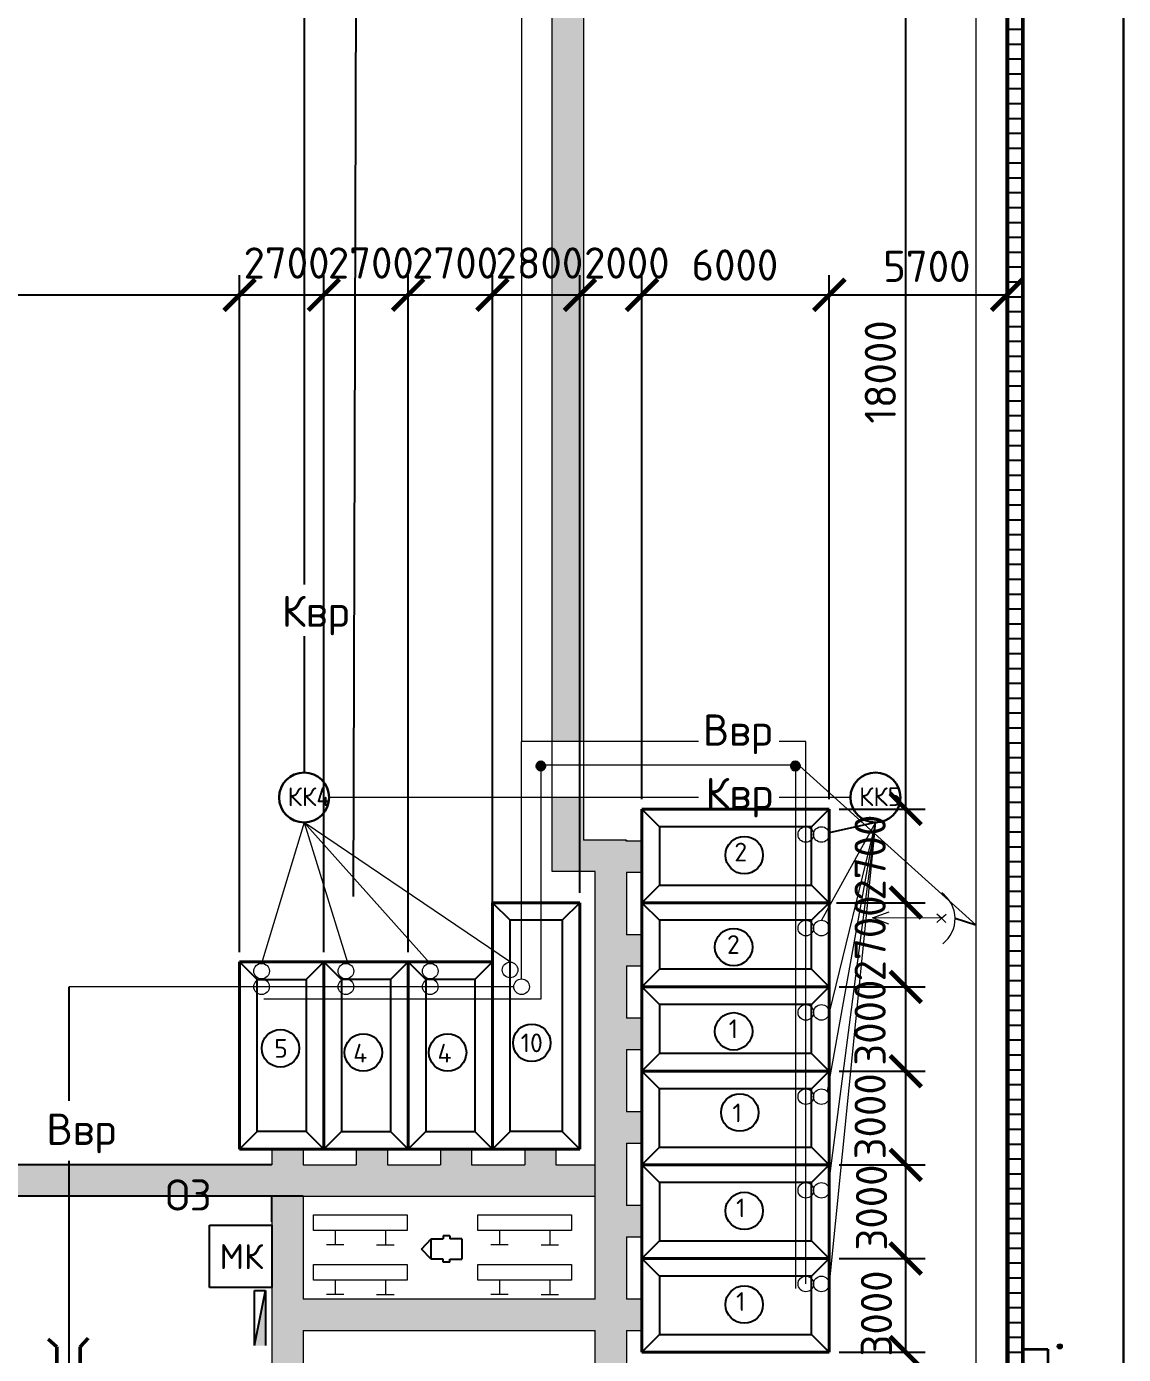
# Model space of a CAD drawing. Header units: millimetres. Extents: x -782 to 10910, y 3841 to 13237.
# Drawn here: x 3197.5 to 3267.8, y 12597.1 to 12682.2 of the extents above; entities that cross this region are included whole.
import ezdxf

# ---------------------------------------------------------------- set-up
doc = ezdxf.new("R2010")
doc.units = ezdxf.units.MM
doc.linetypes.add('JIS_02_0.7', pattern=[1.35, 0.75, -0.6])
for name, color, linetype, lineweight in [('0.2 сетевой', 7, 'Continuous', 20), ('желтый', 2, 'Continuous', 30), ('красный', 1, 'Continuous', 30), ('Оbводка', 1, 'Continuous', 90)]:
    doc.layers.add(name, color=color, linetype=linetype, lineweight=lineweight)
doc.layers.add('1', color=7, linetype='Continuous')
doc.layers.add('Системный слой', color=7, linetype='Continuous')
doc.styles.add('2.5', font='isocpeur.ttf', dxfattribs={"height": 2})
doc.styles.add('Isocpeur', font='isocpeur.ttf')
doc.dimstyles.new('М500 стройгенп', dxfattribs={"dimtxt": 2, "dimasz": 2, "dimexe": 1.25, "dimexo": 0.625, "dimtad": 1, "dimlfac": 500, "dimtxsty": '2.5', "dimblk": 'ARCHTICK', "dimcen": 2.5, "dimadec": 0, "dimazin": 0, "dimtfac": 1, "dimtmove": 0, "dimatfit": 3, "dimfxl": 1, "dimarcsym": 0})
pattern_1 = [(50, (851.835, 4269.577), (4.5546167, -0.3984771), [0.47625, -5.23875]), (355, (851.835, 4269.577), (-0.8810855, 4.7764211), [0.381, -4.1910146]), (100.451445, (852.2144, 4269.5436), (3.6735312, 4.3779438), [0.4047502, -4.452256]), (46.1842, (851.835, 4270.847), (6.776976, -1.0510582), [0.714375, -7.858125]), (96.63556, (852.3996, 4270.759), (5.9351034, 6.185653), [0.6071256, -6.67839]), (351.18415, (851.835, 4270.847), (5.9351034, 6.185653), [0.571499, -6.2864933]), (21, (852.47, 4270.5293), (3.7903598, -2.55663), [0.47625, -5.23875]), (326, (852.47, 4270.5293), (1.5450507, 4.6046992), [0.381, -4.191]), (71.451445, (852.7857, 4270.3163), (5.3354105, 2.0480692), [0.4047502, -4.4522484]), (37.5, (851.8348, 4269.5768), (0.07721508, 2.11387597), [0, -4.1402, 0, -4.2545, 0, -4.206875]), (7.5, (851.8348, 4269.5768), (1.67049156, 2.50451437), [0, -2.4257, 0, -4.04495, 0, -1.603375]), (327.5, (850.4188, 4269.5768), (3.38976488, -0.1432186), [0, -1.5875, 0, -4.953, 0, -6.57225]), (317.5, (849.7838, 4269.5768), (3.7032295, 0.6356623), [0, -2.06375, 0, -3.2893, 0, -4.66725])]
pattern_2 = [(180, (851.8348, 4269.5768), (-6e-17, -0.9525), [])]

# ---------------------------------------------------------------- blocks, each defined once
blk = doc.blocks.new('_ArchTick')
at = {"color": 0, "linetype": 'ByBlock', "const_width": 0.15}
blk.add_lwpolyline([(-0.5, -0.5), (0.5, 0.5)], dxfattribs=at)
blk = doc.blocks.new('*D912')
at = {"color": 0, "lineweight": -2, "transparency": 16777216}
for p, q in [((3249.55, 12603.286), (3255.07, 12603.286)), ((3253.82, 12597.286), (3253.82, 12603.286)), ((3249.55, 12597.286), (3255.07, 12597.286))]:
    blk.add_line(p, q, dxfattribs=at)
at = {"layer": 'Defpoints', "color": 0, "lineweight": -3, "transparency": 16777216}
for p in [(3248.925, 12603.286), (3253.82, 12603.286), (3248.925, 12597.286)]:
    blk.add_point(p, dxfattribs=at)
at = {"color": 0, "lineweight": -2, "transparency": 16777216, "xscale": 2, "yscale": 2, "zscale": 2}
for p, rotation in [((3253.82, 12603.286), 90), ((3253.82, 12597.286), 270)]:
    blk.add_blockref('_ArchTick', p, dxfattribs=dict(at, rotation=rotation))
at = {"color": 0, "lineweight": 20, "transparency": 16777216, "insert": (3251.945, 12599.764), "char_height": 2, "attachment_point": 5, "rotation": 90, "style": '2.5'}
blk.add_mtext('3000', dxfattribs=at)
blk = doc.blocks.new('*D913')
at = {"color": 0, "lineweight": -2, "transparency": 16777216}
for p, q in [((3249.55, 12609.286), (3255.07, 12609.286)), ((3253.82, 12603.286), (3253.82, 12609.286)), ((3254.445, 12603.286), (3255.07, 12603.286))]:
    blk.add_line(p, q, dxfattribs=at)
at = {"layer": 'Defpoints', "color": 0, "lineweight": -3, "transparency": 16777216}
for p in [(3248.925, 12609.286), (3253.82, 12609.286), (3253.82, 12603.286)]:
    blk.add_point(p, dxfattribs=at)
at = {"color": 0, "lineweight": -2, "transparency": 16777216, "xscale": 2, "yscale": 2, "zscale": 2}
for p, rotation in [((3253.82, 12609.286), 90), ((3253.82, 12603.286), 270)]:
    blk.add_blockref('_ArchTick', p, dxfattribs=dict(at, rotation=rotation))
at = {"color": 0, "lineweight": 20, "transparency": 16777216, "insert": (3251.632, 12606.552), "char_height": 2, "attachment_point": 5, "rotation": 90, "style": '2.5'}
blk.add_mtext('3000', dxfattribs=at)
blk = doc.blocks.new('*D914')
at = {"color": 0, "lineweight": -2, "transparency": 16777216}
for p, q in [((3249.55, 12615.286), (3255.07, 12615.286)), ((3253.82, 12609.286), (3253.82, 12615.286)), ((3249.55, 12609.286), (3255.07, 12609.286))]:
    blk.add_line(p, q, dxfattribs=at)
at = {"layer": 'Defpoints', "color": 0, "lineweight": -3, "transparency": 16777216}
for p in [(3248.925, 12615.286), (3253.82, 12615.286), (3248.925, 12609.286)]:
    blk.add_point(p, dxfattribs=at)
at = {"color": 0, "lineweight": -2, "transparency": 16777216, "xscale": 2, "yscale": 2, "zscale": 2}
for p, rotation in [((3253.82, 12615.286), 90), ((3253.82, 12609.286), 270)]:
    blk.add_blockref('_ArchTick', p, dxfattribs=dict(at, rotation=rotation))
at = {"color": 0, "lineweight": 20, "transparency": 16777216, "insert": (3251.54, 12612.395), "char_height": 2, "attachment_point": 5, "rotation": 90, "style": '2.5'}
blk.add_mtext('3000', dxfattribs=at)
blk = doc.blocks.new('*D842')
at = {"color": 0, "lineweight": -2, "transparency": 16777216}
for p, q in [((3249.55, 12620.686), (3255.07, 12620.686)), ((3253.82, 12615.286), (3253.82, 12620.686)), ((3249.55, 12615.286), (3255.07, 12615.286))]:
    blk.add_line(p, q, dxfattribs=at)
at = {"layer": 'Defpoints', "color": 0, "lineweight": -3, "transparency": 16777216}
for p in [(3248.925, 12620.686), (3253.82, 12620.686), (3248.925, 12615.286)]:
    blk.add_point(p, dxfattribs=at)
at = {"color": 0, "lineweight": -2, "transparency": 16777216, "xscale": 2, "yscale": 2, "zscale": 2}
for p, rotation in [((3253.82, 12620.686), 90), ((3253.82, 12615.286), 270)]:
    blk.add_blockref('_ArchTick', p, dxfattribs=dict(at, rotation=rotation))
at = {"color": 0, "lineweight": 20, "transparency": 16777216, "insert": (3251.54, 12618.395), "char_height": 2, "attachment_point": 5, "rotation": 90, "style": '2.5'}
blk.add_mtext('3000', dxfattribs=at)
blk = doc.blocks.new('*D843')
at = {"color": 0, "lineweight": -2, "transparency": 16777216}
for p, q in [((3249.389, 12626.086), (3255.07, 12626.086)), ((3253.82, 12620.686), (3253.82, 12626.086)), ((3249.55, 12620.686), (3255.07, 12620.686))]:
    blk.add_line(p, q, dxfattribs=at)
at = {"layer": 'Defpoints', "color": 0, "lineweight": -3, "transparency": 16777216}
for p in [(3248.764, 12626.086), (3253.82, 12626.086), (3248.925, 12620.686)]:
    blk.add_point(p, dxfattribs=at)
at = {"color": 0, "lineweight": -2, "transparency": 16777216, "xscale": 2, "yscale": 2, "zscale": 2}
for p, rotation in [((3253.82, 12626.086), 90), ((3253.82, 12620.686), 270)]:
    blk.add_blockref('_ArchTick', p, dxfattribs=dict(at, rotation=rotation))
at = {"color": 0, "lineweight": 20, "transparency": 16777216, "insert": (3251.54, 12623.795), "char_height": 2, "attachment_point": 5, "rotation": 90, "style": '2.5'}
blk.add_mtext('2700', dxfattribs=at)
blk = doc.blocks.new('*D844')
at = {"color": 0, "lineweight": -2, "transparency": 16777216}
for p, q in [((3230.804, 12692.368), (3255.07, 12692.368)), ((3253.82, 12632.086), (3253.82, 12692.368)), ((3249.55, 12632.086), (3255.07, 12632.086))]:
    blk.add_line(p, q, dxfattribs=at)
at = {"layer": 'Defpoints', "color": 0, "lineweight": -3, "transparency": 16777216}
for p in [(3230.179, 12692.368), (3253.82, 12692.368), (3248.925, 12632.086)]:
    blk.add_point(p, dxfattribs=at)
at = {"color": 0, "lineweight": -2, "transparency": 16777216, "xscale": 2, "yscale": 2, "zscale": 2}
for p, rotation in [((3253.82, 12692.368), 90), ((3253.82, 12632.086), 270)]:
    blk.add_blockref('_ArchTick', p, dxfattribs=dict(at, rotation=rotation))
at = {"color": 0, "lineweight": 20, "transparency": 16777216, "insert": (3252.195, 12660.089), "char_height": 2, "attachment_point": 5, "rotation": 90, "style": '2.5'}
blk.add_mtext('18000', dxfattribs=at)
blk = doc.blocks.new('*D871')
at = {"color": 0, "lineweight": -2, "transparency": 16777216}
for p, q in [((3249.55, 12632.086), (3255.07, 12632.086)), ((3253.82, 12626.086), (3253.82, 12632.086)), ((3249.55, 12626.086), (3255.07, 12626.086))]:
    blk.add_line(p, q, dxfattribs=at)
at = {"layer": 'Defpoints', "color": 0, "lineweight": -3, "transparency": 16777216}
for p in [(3248.925, 12632.086), (3253.82, 12632.086), (3248.925, 12626.086)]:
    blk.add_point(p, dxfattribs=at)
at = {"color": 0, "lineweight": -2, "transparency": 16777216, "xscale": 2, "yscale": 2, "zscale": 2}
for p, rotation in [((3253.82, 12632.086), 90), ((3253.82, 12626.086), 270)]:
    blk.add_blockref('_ArchTick', p, dxfattribs=dict(at, rotation=rotation))
at = {"color": 0, "lineweight": 20, "transparency": 16777216, "insert": (3251.54, 12628.977), "char_height": 2, "attachment_point": 5, "rotation": 90, "style": '2.5'}
blk.add_mtext('2700', dxfattribs=at)
blk = doc.blocks.new('*D874')
at = {"color": 0, "lineweight": -2, "transparency": 16777216}
for p, q in [((3175.148, 12652.496), (3175.148, 12666.285)), ((3211.148, 12622.911), (3211.148, 12666.285)), ((3175.148, 12665.035), (3211.148, 12665.035))]:
    blk.add_line(p, q, dxfattribs=at)
at = {"layer": 'Defpoints', "color": 0, "lineweight": -3, "transparency": 16777216}
for p in [(3211.148, 12665.035), (3175.148, 12651.871), (3211.148, 12622.286)]:
    blk.add_point(p, dxfattribs=at)
at = {"color": 0, "lineweight": -2, "transparency": 16777216, "xscale": 2, "yscale": 2, "zscale": 2, "rotation": 180}
blk.add_blockref('_ArchTick', (3175.148, 12665.035), dxfattribs=at)
at = {"color": 0, "lineweight": -2, "transparency": 16777216, "xscale": 2, "yscale": 2, "zscale": 2}
blk.add_blockref('_ArchTick', (3211.148, 12665.035), dxfattribs=at)
at = {"color": 0, "lineweight": 20, "transparency": 16777216, "insert": (3192.654, 12667.794), "char_height": 2, "attachment_point": 5, "style": '2.5'}
blk.add_mtext('18000', dxfattribs=at)
blk = doc.blocks.new('*D875')
at = {"color": 0, "lineweight": -2, "transparency": 16777216}
for p, q in [((3211.148, 12652.496), (3211.148, 12666.285)), ((3216.548, 12622.911), (3216.548, 12666.285)), ((3211.148, 12665.035), (3216.548, 12665.035))]:
    blk.add_line(p, q, dxfattribs=at)
at = {"layer": 'Defpoints', "color": 0, "lineweight": -3, "transparency": 16777216}
for p in [(3216.548, 12665.035), (3211.148, 12651.871), (3216.548, 12622.286)]:
    blk.add_point(p, dxfattribs=at)
at = {"color": 0, "lineweight": -2, "transparency": 16777216, "xscale": 2, "yscale": 2, "zscale": 2, "rotation": 180}
blk.add_blockref('_ArchTick', (3211.148, 12665.035), dxfattribs=at)
at = {"color": 0, "lineweight": -2, "transparency": 16777216, "xscale": 2, "yscale": 2, "zscale": 2}
blk.add_blockref('_ArchTick', (3216.548, 12665.035), dxfattribs=at)
at = {"color": 0, "lineweight": 20, "transparency": 16777216, "insert": (3214.156, 12667.073), "char_height": 2, "attachment_point": 5, "style": '2.5'}
blk.add_mtext('2700', dxfattribs=at)
blk = doc.blocks.new('*D876')
at = {"color": 0, "lineweight": -2, "transparency": 16777216}
for p, q in [((3216.548, 12652.496), (3216.548, 12666.285)), ((3221.948, 12622.911), (3221.948, 12666.285)), ((3216.548, 12665.035), (3221.948, 12665.035))]:
    blk.add_line(p, q, dxfattribs=at)
at = {"layer": 'Defpoints', "color": 0, "lineweight": -3, "transparency": 16777216}
for p in [(3221.948, 12665.035), (3216.548, 12651.871), (3221.948, 12622.286)]:
    blk.add_point(p, dxfattribs=at)
at = {"color": 0, "lineweight": -2, "transparency": 16777216, "xscale": 2, "yscale": 2, "zscale": 2, "rotation": 180}
blk.add_blockref('_ArchTick', (3216.548, 12665.035), dxfattribs=at)
at = {"color": 0, "lineweight": -2, "transparency": 16777216, "xscale": 2, "yscale": 2, "zscale": 2}
blk.add_blockref('_ArchTick', (3221.948, 12665.035), dxfattribs=at)
at = {"color": 0, "lineweight": 20, "transparency": 16777216, "insert": (3219.556, 12667.073), "char_height": 2, "attachment_point": 5, "style": '2.5'}
blk.add_mtext('2700', dxfattribs=at)
blk = doc.blocks.new('*D877')
at = {"color": 0, "lineweight": -2, "transparency": 16777216}
for p, q in [((3221.948, 12652.496), (3221.948, 12666.285)), ((3227.348, 12622.911), (3227.348, 12666.285)), ((3221.948, 12665.035), (3227.348, 12665.035))]:
    blk.add_line(p, q, dxfattribs=at)
at = {"layer": 'Defpoints', "color": 0, "lineweight": -3, "transparency": 16777216}
for p in [(3227.348, 12665.035), (3221.948, 12651.871), (3227.348, 12622.286)]:
    blk.add_point(p, dxfattribs=at)
at = {"color": 0, "lineweight": -2, "transparency": 16777216, "xscale": 2, "yscale": 2, "zscale": 2, "rotation": 180}
blk.add_blockref('_ArchTick', (3221.948, 12665.035), dxfattribs=at)
at = {"color": 0, "lineweight": -2, "transparency": 16777216, "xscale": 2, "yscale": 2, "zscale": 2}
blk.add_blockref('_ArchTick', (3227.348, 12665.035), dxfattribs=at)
at = {"color": 0, "lineweight": 20, "transparency": 16777216, "insert": (3224.956, 12667.073), "char_height": 2, "attachment_point": 5, "style": '2.5'}
blk.add_mtext('2700', dxfattribs=at)
blk = doc.blocks.new('*D878')
at = {"color": 0, "lineweight": -2, "transparency": 16777216}
for p, q in [((3227.348, 12652.496), (3227.348, 12666.285)), ((3232.948, 12626.711), (3232.948, 12666.285)), ((3227.348, 12665.035), (3232.948, 12665.035))]:
    blk.add_line(p, q, dxfattribs=at)
at = {"layer": 'Defpoints', "color": 0, "lineweight": -3, "transparency": 16777216}
for p in [(3232.948, 12665.035), (3227.348, 12651.871), (3232.948, 12626.086)]:
    blk.add_point(p, dxfattribs=at)
at = {"color": 0, "lineweight": -2, "transparency": 16777216, "xscale": 2, "yscale": 2, "zscale": 2, "rotation": 180}
blk.add_blockref('_ArchTick', (3227.348, 12665.035), dxfattribs=at)
at = {"color": 0, "lineweight": -2, "transparency": 16777216, "xscale": 2, "yscale": 2, "zscale": 2}
blk.add_blockref('_ArchTick', (3232.948, 12665.035), dxfattribs=at)
at = {"color": 0, "lineweight": 20, "transparency": 16777216, "insert": (3230.356, 12667.073), "char_height": 2, "attachment_point": 5, "style": '2.5'}
blk.add_mtext('2800', dxfattribs=at)
blk = doc.blocks.new('*D879')
at = {"color": 0, "lineweight": -2, "transparency": 16777216}
for p, q in [((3232.948, 12652.496), (3232.948, 12666.285)), ((3236.925, 12632.711), (3236.925, 12666.285)), ((3232.948, 12665.035), (3236.925, 12665.035))]:
    blk.add_line(p, q, dxfattribs=at)
at = {"layer": 'Defpoints', "color": 0, "lineweight": -3, "transparency": 16777216}
for p in [(3236.925, 12665.035), (3232.948, 12651.871), (3236.925, 12632.086)]:
    blk.add_point(p, dxfattribs=at)
at = {"color": 0, "lineweight": -2, "transparency": 16777216, "xscale": 2, "yscale": 2, "zscale": 2, "rotation": 180}
blk.add_blockref('_ArchTick', (3232.948, 12665.035), dxfattribs=at)
at = {"color": 0, "lineweight": -2, "transparency": 16777216, "xscale": 2, "yscale": 2, "zscale": 2}
blk.add_blockref('_ArchTick', (3236.925, 12665.035), dxfattribs=at)
at = {"color": 0, "lineweight": 20, "transparency": 16777216, "insert": (3235.956, 12667.073), "char_height": 2, "attachment_point": 5, "style": '2.5'}
blk.add_mtext('2000', dxfattribs=at)
blk = doc.blocks.new('*D880')
at = {"color": 0, "lineweight": -2, "transparency": 16777216}
for p, q in [((3236.925, 12652.496), (3236.925, 12666.285)), ((3248.925, 12632.711), (3248.925, 12666.285)), ((3236.925, 12665.035), (3248.925, 12665.035))]:
    blk.add_line(p, q, dxfattribs=at)
at = {"layer": 'Defpoints', "color": 0, "lineweight": -3, "transparency": 16777216}
for p in [(3248.925, 12665.035), (3236.925, 12651.871), (3248.925, 12632.086)]:
    blk.add_point(p, dxfattribs=at)
at = {"color": 0, "lineweight": -2, "transparency": 16777216, "xscale": 2, "yscale": 2, "zscale": 2, "rotation": 180}
blk.add_blockref('_ArchTick', (3236.925, 12665.035), dxfattribs=at)
at = {"color": 0, "lineweight": -2, "transparency": 16777216, "xscale": 2, "yscale": 2, "zscale": 2}
blk.add_blockref('_ArchTick', (3248.925, 12665.035), dxfattribs=at)
at = {"color": 0, "lineweight": 20, "transparency": 16777216, "insert": (3242.878, 12666.945), "char_height": 2, "attachment_point": 5, "style": '2.5'}
blk.add_mtext('6000', dxfattribs=at)
blk = doc.blocks.new('*D881')
at = {"color": 0, "lineweight": -2, "transparency": 16777216}
for p, q in [((3248.925, 12652.496), (3248.925, 12666.285)), ((3260.316, 12665.433), (3260.316, 12666.285)), ((3248.925, 12665.035), (3260.316, 12665.035))]:
    blk.add_line(p, q, dxfattribs=at)
at = {"layer": 'Defpoints', "color": 0, "lineweight": -3, "transparency": 16777216}
for p in [(3260.316, 12665.035), (3260.316, 12664.808), (3248.925, 12651.871)]:
    blk.add_point(p, dxfattribs=at)
at = {"color": 0, "lineweight": -2, "transparency": 16777216, "xscale": 2, "yscale": 2, "zscale": 2, "rotation": 180}
blk.add_blockref('_ArchTick', (3248.925, 12665.035), dxfattribs=at)
at = {"color": 0, "lineweight": -2, "transparency": 16777216, "xscale": 2, "yscale": 2, "zscale": 2}
blk.add_blockref('_ArchTick', (3260.316, 12665.035), dxfattribs=at)
at = {"color": 0, "lineweight": 20, "transparency": 16777216, "insert": (3255.172, 12666.859), "char_height": 2, "attachment_point": 5, "style": '2.5'}
blk.add_mtext('5700', dxfattribs=at)

msp = doc.modelspace()

# ---------------------------------------------------------------- hatches: boundary and pattern name
at = {"lineweight": -3}
h = msp.add_hatch(dxfattribs=at)
h.set_pattern_fill('ANSI31', color=256, scale=0.3, angle=135)
h.set_pattern_definition(pattern_2)
h.paths.add_polyline_path([(2930.728442, 12588.887246), (2929.72368, 12588.887275), (2929.723352, 12587.287358), (2929.72368, 12564.672745), (2930.72368, 12565.672745)])
h.paths.add_polyline_path([(3261.316317, 12588.886857), (3260.316317, 12588.886857), (3260.316317, 12565.672745), (3261.316317, 12564.672745)])
h.paths.add_polyline_path([(3261.316317, 12683.823464), (3260.333133, 12683.823464), (3260.333587, 12681.832695), (3261.316317, 12681.832695)])
h.paths.add_polyline_path([(3261.316317, 12681.832695), (3260.333587, 12681.832695), (3260.353179, 12595.88557), (3261.316317, 12595.885734)])
h.paths.add_polyline_path([(3101.668954, 12752.432917), (3101.668954, 12759.232917), (3096.868954, 12759.232917), (3096.868954, 12752.432917)], flags=9)
h = msp.add_hatch(dxfattribs=at)
h.set_pattern_fill('ANSI31', color=256, scale=0.3, angle=135)
h.set_pattern_definition(pattern_2)
h.paths.add_polyline_path([(3261.316317, 12758.590698), (3260.316317, 12757.590698), (3260.332679, 12685.814233), (3261.316317, 12685.814233)])
h.paths.add_polyline_path([(3261.316317, 12685.814233), (3260.332679, 12685.814233), (3260.333133, 12683.823464), (3261.316317, 12683.823464)])
h.paths.add_polyline_path([(3261.316317, 12683.823464), (3260.333133, 12683.823464), (3260.333587, 12681.832695), (3261.316317, 12681.832695)])
h.paths.add_polyline_path([(2930.72368, 12757.590698), (2929.72368, 12758.590698), (2929.72368, 12714.255967), (2930.72368, 12714.255967)])
h.paths.add_polyline_path([(2930.72368, 12714.255967), (2929.72368, 12714.255967), (2929.72368, 12595.886745), (2930.72368, 12595.886438)])
h = msp.add_hatch(dxfattribs=at)
h.set_pattern_fill('AR-CONC', color=256, scale=0.025)
h.set_pattern_definition(pattern_1)
h.paths.add_polyline_path([(3233.924884, 12609.286037), (3231.414589, 12609.286037), (3231.414589, 12610.285922), (3229.414589, 12610.285979), (3229.414589, 12609.286037), (3226.014598, 12609.286037), (3226.014598, 12610.286037), (3224.014598, 12610.286037), (3224.014598, 12609.286037), (3220.614607, 12609.286037), (3220.614607, 12610.286037), (3218.614607, 12610.286037), (3218.614607, 12609.286037), (3215.214616, 12609.286037), (3215.214616, 12610.286037), (3213.214616, 12610.286037), (3213.214616, 12609.286037), (3200.23103, 12609.286037), (3200.23103, 12607.286037), (3215.214616, 12607.286037), (3233.924884, 12607.286037)])
h.paths.add_polyline_path([(3200.23103, 12609.286037), (3178.147714, 12609.286037), (3178.147714, 12610.286037), (3178.147714, 12641.286037), (3176.147714, 12641.286037), (3175.147714, 12641.286037), (3175.147714, 12639.286037), (3176.147714, 12639.286037), (3176.147714, 12624.286037), (3175.147714, 12624.286037), (3175.147714, 12622.286037), (3176.147714, 12622.286037), (3176.147714, 12609.286037), (3175.147714, 12609.286037), (3175.147714, 12607.286037), (3200.23103, 12607.286037)])
h.paths.add_polyline_path([(3236.924884, 12600.675772), (3235.924884, 12600.675772), (3235.924884, 12604.675762), (3236.924884, 12604.675762), (3236.924884, 12606.675762), (3235.924884, 12606.675762), (3235.924884, 12610.675752), (3236.924884, 12610.675752), (3236.924884, 12612.675752), (3235.924884, 12612.675752), (3235.924884, 12616.675742), (3236.924884, 12616.675742), (3236.924884, 12618.675742), (3235.924884, 12618.675742), (3235.924884, 12622.035731), (3236.924884, 12622.035731), (3236.924884, 12624.035731), (3235.924884, 12624.035731), (3235.924884, 12628.035721), (3236.924884, 12628.035721), (3236.924884, 12630.035721), (3235.924884, 12630.035721), (3235.924884, 12630.085852), (3233.178823, 12630.085852), (3233.178823, 12632.823149), (3231.178823, 12632.823149), (3231.178823, 12628.085852), (3233.924884, 12628.085852), (3233.924884, 12600.675772), (3215.214616, 12600.675772), (3215.214616, 12607.286037), (3213.214616, 12607.286037), (3213.214616, 12605.42578), (3213.2192, 12605.42578), (3213.2192, 12601.425787), (3213.214608, 12595.877563), (3215.214616, 12595.877903), (3215.214616, 12598.675772), (3233.924884, 12598.675772), (3233.924884, 12595.881081), (3235.924884, 12595.881421), (3235.924884, 12598.675772), (3236.924884, 12598.675772)])
h.paths.add_polyline_path([(3233.178823, 12683.823464), (3231.178823, 12683.823464), (3231.178823, 12678.970461), (3231.178823, 12636.413916), (3233.178823, 12636.413916)])
h.paths.add_polyline_path([(3233.178823, 12706.987952), (3231.178823, 12706.987952), (3230.178823, 12706.987952), (3230.178823, 12704.987952), (3231.178823, 12704.987952), (3231.178823, 12701.213649), (3231.178823, 12685.814233), (3233.178823, 12685.814233)])
h.paths.add_polyline_path([(3231.178823, 12695.458344), (3230.178823, 12695.458344), (3230.178823, 12694.130061), (3230.178823, 12693.458344), (3231.178823, 12693.458344)])
h.paths.add_polyline_path([(3231.178823, 12701.213649), (3230.178823, 12701.213649), (3230.178823, 12699.730052), (3230.178823, 12699.213649), (3231.178823, 12699.213649)])
h.paths.add_polyline_path([(3205.694093, 12605.055208), (3209.794093, 12605.055208), (3209.794093, 12609.855208), (3205.694093, 12609.855208)], flags=9)
at = {"lineweight": 25}
h = msp.add_hatch(color=1, dxfattribs=at)
h.paths.add_polyline_path([(3230.443378, 12635.121949, 0.414213562), (3230.164348, 12634.842919, 0.414213562), (3230.443378, 12634.563888)])
h.paths.add_polyline_path([(3230.443378, 12635.121949), (3230.443378, 12634.563888, 0.414213562), (3230.722408, 12634.842919, 0.414213562)])
h = msp.add_hatch(color=1, dxfattribs=at)
h.paths.add_polyline_path([(3246.751695, 12635.121949, 0.414213562), (3246.472664, 12634.842919, 0.414213562), (3246.751695, 12634.563888)])
h.paths.add_polyline_path([(3246.751695, 12635.121949), (3246.751695, 12634.563888, 0.414213562), (3247.030725, 12634.842919, 0.414213562)])
at = {"lineweight": -3}
h = msp.add_hatch(dxfattribs=at)
h.set_pattern_fill('AR-CONC', color=256, scale=0.025)
h.set_pattern_definition(pattern_1)
h.paths.add_polyline_path([(3123.385317, 12595.862304), (3094.665049, 12595.857425, -0.094295819), (3085.850021, 12597.531679, -0.03943194), (3077.686337, 12596.886857), (3039.721327, 12596.886857), (3043.438297, 12588.886857), (3113.74185, 12588.886857, 0.042583579)])
h.paths.add_polyline_path([(3077.686343, 12602.886857), (3042.33991, 12602.886857, -0.052790728), (3038.409922, 12599.709382), (3039.721327, 12596.886857), (3077.686337, 12596.886857, 0.03943194), (3085.850021, 12597.531679, -0.102776137)])
h.paths.add_polyline_path([(3134.214578, 12592.278034), (3118.862072, 12592.278034, -0.021944123), (3113.74185, 12588.886857), (3130.601372, 12588.886857, 0.015489136)])
h.paths.add_polyline_path([(3137.591709, 12595.864717), (3123.385317, 12595.862304, -0.020620188), (3118.862072, 12592.278034), (3134.214578, 12592.278034, 0.015398615)])
h.paths.add_polyline_path([(3199.441437, 12595.875223), (3137.591709, 12595.864717, -0.03089512), (3130.601372, 12588.886857), (3199.441437, 12588.886857)])
h.paths.add_polyline_path([(3200.23103, 12595.875357), (3199.441437, 12595.875223), (3199.441437, 12588.886857), (3200.23103, 12588.886857)])
h.paths.add_polyline_path([(3200.941437, 12595.875478), (3200.23103, 12595.875357), (3200.23103, 12588.886857), (3200.941437, 12588.886857)])
h.paths.add_polyline_path([(3258.316317, 12595.885224), (3200.941437, 12595.875478), (3200.941437, 12588.886857), (3258.316317, 12588.886857)])
h.paths.add_polyline_path([(3039.721327, 12596.886857), (3038.409922, 12599.709382, -0.144603201), (3025.369347, 12595.857419), (3008.312155, 12595.862649), (3007.358504, 12588.886857), (3043.438297, 12588.886857)])
msp.add_hatch(color=7).paths.add_polyline_path([(3212.804592, 12601.235063), (3212.098921, 12597.706708), (3212.804592, 12597.706708)])
at = {"lineweight": 20}
msp.add_hatch(color=7, dxfattribs=at).paths.add_polyline_path([(3263.706124, 12597.813329, 1), (3263.676176, 12597.494734, 1)])

# ---------------------------------------------------------------- linework, layer by layer
at = {"lineweight": 50}
msp.add_line((3261.316317, 12758.590698), (3261.316317, 12595.886857), dxfattribs=at)
at = {"color": 240, "lineweight": 20, "true_color": 0xed1f24}
for p, q in [((3258.316317, 12755.590652), (3258.316317, 12567.672742)), ((3230.443378, 12634.842919), (3230.443378, 12619.911824)), ((3246.472664, 12634.904851), (3230.722408, 12634.904851)), ((3246.751695, 12634.842919), (3246.751695, 12601.372129)), ((3247.030725, 12634.834129), (3258.316317, 12624.65636)), ((3230.443378, 12619.911824), (3212.702832, 12619.911824))]:
    msp.add_line(p, q, dxfattribs=at)
at = {"color": 3, "lineweight": 25}
for p, q in [((3215.277466, 12704.789866), (3215.277466, 12646.476731)), ((3215.277466, 12682.223467), (3215.277466, 12659.422202)), ((3215.277466, 12643.160391), (3215.277466, 12634.423146))]:
    msp.add_line(p, q, dxfattribs=at)
at = {"color": 5, "lineweight": 20}
for p, q in [((3229.212807, 12704.262673), (3229.212807, 12636.413916)), ((3240.553007, 12636.413916), (3229.212807, 12636.413916)), ((3229.212807, 12621.198243), (3229.212807, 12636.413916)), ((3247.420719, 12636.413916), (3245.710559, 12636.413916)), ((3247.420719, 12601.654496), (3247.420719, 12636.413916)), ((3228.712807, 12620.698243), (3200.23103, 12620.698404))]:
    msp.add_line(p, q, dxfattribs=at)
at = {"lineweight": 20}
for p, q in [((3231.178823, 12678.970461), (3231.178823, 12701.661487)), ((3233.178823, 12685.755457), (3233.178823, 12630.085852)), ((3231.178823, 12628.085852), (3231.178823, 12678.970461)), ((3235.924884, 12630.085852), (3233.178823, 12630.085852)), ((3236.924884, 12630.035721), (3235.924884, 12630.035721)), ((3233.924884, 12628.085852), (3231.178823, 12628.085852)), ((3233.924884, 12600.675772), (3233.924884, 12628.085852)), ((3235.924884, 12628.035721), (3235.924884, 12624.035731)), ((3235.924884, 12628.035721), (3236.924884, 12628.035721)), ((3235.924884, 12624.075733), (3235.924884, 12624.035731)), ((3236.924884, 12624.035731), (3235.924884, 12624.035731)), ((3235.924884, 12622.035731), (3235.924884, 12618.675742)), ((3235.924884, 12622.035731), (3236.924884, 12622.035731)), ((3236.924884, 12618.675742), (3235.924884, 12618.675742)), ((3235.924884, 12616.675742), (3236.924884, 12616.675742)), ((3235.924884, 12616.675742), (3235.924884, 12612.675752)), ((3236.924884, 12612.675752), (3235.924884, 12612.675752)), ((3235.924884, 12610.675752), (3236.924884, 12610.675752)), ((3235.924884, 12610.675752), (3235.924884, 12606.675762)), ((3213.214616, 12610.286037), (3213.214616, 12609.286037)), ((3213.214616, 12610.286037), (3215.214616, 12610.286037)), ((3215.214616, 12610.286037), (3215.214616, 12609.286037)), ((3218.614607, 12610.286037), (3218.614607, 12609.286037)), ((3220.614607, 12610.286037), (3220.614607, 12609.286037)), ((3224.014598, 12610.286037), (3224.014598, 12609.286037)), ((3226.014598, 12610.286037), (3226.014598, 12609.286037)), ((3229.414589, 12610.285884), (3229.414589, 12609.285884)), ((3231.414589, 12610.285884), (3231.414589, 12609.285884)), ((3215.214616, 12609.286037), (3218.614607, 12609.286037)), ((3220.614607, 12609.286037), (3224.014598, 12609.286037)), ((3226.014598, 12609.286037), (3229.414589, 12609.286037)), ((3231.414589, 12609.286037), (3233.924884, 12609.286037)), ((3213.214616, 12607.286037), (3213.214616, 12595.886857)), ((3215.214616, 12607.286037), (3233.924884, 12607.286037)), ((3215.214616, 12607.286037), (3215.214616, 12600.675772)), ((3236.924884, 12606.675762), (3235.924884, 12606.675762)), ((3235.924884, 12604.675762), (3236.924884, 12604.675762)), ((3235.924884, 12604.675762), (3235.924884, 12600.675772)), ((3233.924884, 12600.675772), (3215.214616, 12600.675772)), ((3236.924884, 12600.675772), (3235.924884, 12600.675772)), ((3215.214616, 12598.675772), (3215.214616, 12595.886857)), ((3215.214616, 12598.675772), (3233.924884, 12598.675772)), ((3233.924884, 12595.886857), (3233.924884, 12598.675772)), ((3235.924884, 12598.675772), (3236.924884, 12598.675772)), ((3235.924884, 12598.675772), (3235.924884, 12595.886857))]:
    msp.add_line(p, q, dxfattribs=at)
at = {"color": 5, "lineweight": 25}
for p, q in [((3218.438254, 12626.471994), (3218.615409, 12684.214244)), ((3200.23103, 12613.381829), (3200.23103, 12620.698404)), ((3200.23103, 12583.886857), (3200.23103, 12609.543709))]:
    msp.add_line(p, q, dxfattribs=at)
at = {"color": 5, "lineweight": 30}
for p, q in [((3267.767589, 12638.013913), (3267.767589, 12684.214236)), ((3267.767589, 12563.840888), (3267.767589, 12638.013913))]:
    msp.add_line(p, q, dxfattribs=at)
at = {"color": 3, "lineweight": 20}
for p, q in [((3240.553007, 12632.823149), (3216.877464, 12632.823149)), ((3250.282515, 12632.823149), (3245.710559, 12632.823149)), ((3215.277466, 12631.223152), (3212.559991, 12622.198388)), ((3215.277466, 12631.223152), (3218.073689, 12622.198388)), ((3215.277466, 12631.223152), (3223.359973, 12622.198388)), ((3228.512876, 12622.273652), (3215.277466, 12631.223152)), ((3251.882512, 12631.223152), (3248.420719, 12624.954458)), ((3251.882512, 12631.223152), (3248.798095, 12613.982482)), ((3251.882512, 12631.223152), (3248.845008, 12607.919022)), ((3251.882512, 12631.223152), (3248.886992, 12601.47397)), ((3251.882512, 12631.223152), (3248.920719, 12619.054467))]:
    msp.add_line(p, q, dxfattribs=at)
at = {"lineweight": 40}
for p, q in [((3236.924884, 12632.085842), (3248.924864, 12632.085842)), ((3248.924864, 12632.085842), (3236.924884, 12632.085842)), ((3236.924884, 12632.085842), (3236.924884, 12626.085852)), ((3236.924884, 12632.085842), (3248.924864, 12632.085842)), ((3248.924864, 12626.085852), (3248.924864, 12632.085842)), ((3227.348134, 12626.086011), (3227.347687, 12610.286037)), ((3232.948125, 12626.085852), (3227.348134, 12626.086011)), ((3232.948125, 12626.085852), (3232.947677, 12610.285878)), ((3236.924884, 12626.085852), (3236.924884, 12620.685861)), ((3248.924864, 12626.085852), (3236.924884, 12626.085852)), ((3236.924884, 12626.085852), (3248.924864, 12626.085852)), ((3248.924864, 12620.685861), (3248.924864, 12626.085852)), ((3216.547705, 12622.286017), (3211.147714, 12622.286017)), ((3211.147714, 12610.286037), (3211.147714, 12622.286017)), ((3221.947696, 12622.286017), (3216.547705, 12622.286017)), ((3216.547705, 12622.286017), (3216.547705, 12610.286037)), ((3216.547705, 12610.286037), (3216.547705, 12622.286017)), ((3221.947696, 12610.286037), (3221.947696, 12622.286017)), ((3227.347687, 12622.286017), (3221.947696, 12622.286017)), ((3221.947696, 12622.286017), (3221.947696, 12610.286037)), ((3221.947696, 12610.286037), (3221.947696, 12622.286017)), ((3227.347687, 12610.286037), (3227.347687, 12622.286017)), ((3232.947665, 12610.285758), (3232.948005, 12622.285738)), ((3232.948005, 12622.285738), (3232.947665, 12610.285758)), ((3236.924884, 12620.685861), (3236.924884, 12615.28587)), ((3248.924864, 12620.685861), (3236.924884, 12620.685861)), ((3248.924864, 12620.685861), (3236.924884, 12620.685861)), ((3248.924864, 12615.28587), (3248.924864, 12620.685861)), ((3248.924864, 12615.28587), (3236.924884, 12615.28587)), ((3236.924884, 12615.28587), (3236.924884, 12609.28588)), ((3248.924864, 12609.28588), (3248.924864, 12615.28587)), ((3211.147714, 12610.286037), (3216.547705, 12610.286037)), ((3216.547705, 12610.286037), (3221.947696, 12610.286037)), ((3221.947696, 12610.286037), (3227.347687, 12610.286037)), ((3227.347687, 12610.286037), (3232.947677, 12610.285878)), ((3248.924864, 12609.28588), (3236.924884, 12609.28588)), ((3236.924884, 12609.28588), (3236.924884, 12603.28589)), ((3236.924884, 12609.28588), (3248.924864, 12609.28588)), ((3248.924864, 12603.28589), (3248.924864, 12609.28588)), ((3236.924884, 12603.28589), (3248.924864, 12603.28589)), ((3248.924864, 12603.28589), (3236.924884, 12603.28589)), ((3236.924884, 12603.28589), (3236.924884, 12597.2859)), ((3236.924884, 12603.28589), (3248.924864, 12603.28589)), ((3248.924864, 12597.2859), (3248.924864, 12603.28589)), ((3236.924884, 12597.2859), (3248.924864, 12597.2859))]:
    msp.add_line(p, q, dxfattribs=at)
at = {"lineweight": 25}
for p, q in [((3236.924884, 12632.085842), (3238.056253, 12630.954473)), ((3248.924864, 12632.085842), (3247.793495, 12630.954473)), ((3238.056253, 12630.954473), (3238.056253, 12627.217221)), ((3247.793495, 12630.954473), (3238.056253, 12630.954473)), ((3247.793495, 12627.217221), (3247.793495, 12630.954473)), ((3248.924864, 12630.027082), (3248.924864, 12628.027086)), ((3236.924884, 12626.085852), (3238.056253, 12627.217221)), ((3238.056253, 12627.217221), (3247.793495, 12627.217221)), ((3248.924864, 12626.085852), (3247.793495, 12627.217221)), ((3227.348134, 12626.086011), (3228.479471, 12624.95461)), ((3232.948125, 12626.085852), (3231.816724, 12624.954515)), ((3236.924884, 12626.085852), (3238.056253, 12624.954483)), ((3248.924864, 12626.085852), (3247.793495, 12624.954483)), ((3228.479088, 12611.417374), (3228.479471, 12624.95461)), ((3231.816724, 12624.954515), (3228.479471, 12624.95461)), ((3231.816724, 12624.954515), (3231.81634, 12611.417279)), ((3238.056253, 12624.954483), (3238.056253, 12621.81723)), ((3247.793495, 12624.954483), (3238.056253, 12624.954483)), ((3247.793495, 12621.81723), (3247.793495, 12624.954483)), ((3248.924864, 12624.027092), (3248.924864, 12622.027096)), ((3211.147714, 12622.286017), (3212.279083, 12621.154648)), ((3213.206474, 12622.286017), (3215.20647, 12622.286017)), ((3216.547705, 12622.286017), (3215.416336, 12621.154648)), ((3216.547705, 12622.286017), (3217.679074, 12621.154648)), ((3218.606465, 12622.286017), (3220.606461, 12622.286017)), ((3221.947696, 12622.286017), (3220.816327, 12621.154648)), ((3221.947696, 12622.286017), (3223.079065, 12621.154648)), ((3224.006456, 12622.286017), (3226.006452, 12622.286017)), ((3227.347687, 12622.286017), (3226.216318, 12621.154648)), ((3236.924884, 12620.685861), (3238.056253, 12621.81723)), ((3247.793495, 12621.81723), (3238.056253, 12621.81723)), ((3248.924864, 12620.685861), (3247.793495, 12621.81723)), ((3212.279083, 12611.417406), (3212.279083, 12621.154648)), ((3212.279083, 12621.154648), (3215.416336, 12621.154648)), ((3215.416336, 12621.154648), (3215.416336, 12611.417406)), ((3217.679074, 12621.154648), (3217.679074, 12611.417406)), ((3220.816327, 12621.154648), (3217.679074, 12621.154648)), ((3220.816327, 12621.154648), (3220.816327, 12611.417406)), ((3223.079065, 12621.154648), (3223.079065, 12611.417406)), ((3226.216318, 12621.154648), (3223.079065, 12621.154648)), ((3226.216318, 12621.154648), (3226.216318, 12611.417406)), ((3236.924884, 12620.685861), (3238.056253, 12619.554492)), ((3248.924864, 12620.685861), (3247.793495, 12619.554492)), ((3238.056253, 12619.554492), (3238.056253, 12616.417239)), ((3247.793495, 12619.554492), (3238.056253, 12619.554492)), ((3247.793495, 12616.417239), (3247.793495, 12619.554492)), ((3248.924864, 12618.627101), (3248.924864, 12616.627105)), ((3236.924884, 12615.28587), (3238.056253, 12616.417239)), ((3247.793495, 12616.417239), (3238.056253, 12616.417239)), ((3248.924864, 12615.28587), (3247.793495, 12616.417239)), ((3236.924884, 12615.28587), (3238.056253, 12614.154501)), ((3248.924864, 12615.28587), (3247.793495, 12614.154501)), ((3247.793495, 12614.154501), (3238.056253, 12614.154501)), ((3238.056253, 12610.417249), (3238.056253, 12614.154501)), ((3247.793495, 12610.417249), (3247.793495, 12614.154501)), ((3248.924864, 12613.22711), (3248.924864, 12611.227114)), ((3211.147714, 12610.286037), (3212.279083, 12611.417406)), ((3215.416336, 12611.417406), (3212.279083, 12611.417406)), ((3216.547705, 12610.286037), (3215.416336, 12611.417406)), ((3216.547705, 12610.286037), (3217.679074, 12611.417406)), ((3217.679074, 12611.417406), (3220.816327, 12611.417406)), ((3221.947696, 12610.286037), (3220.816327, 12611.417406)), ((3221.947696, 12610.286037), (3223.079065, 12611.417406)), ((3223.079065, 12611.417406), (3226.216318, 12611.417406)), ((3227.347687, 12610.286037), (3226.216318, 12611.417406)), ((3227.347687, 12610.286037), (3228.479088, 12611.417374)), ((3231.81634, 12611.417279), (3228.479088, 12611.417374)), ((3232.947677, 12610.285878), (3231.81634, 12611.417279)), ((3230.688918, 12610.285942), (3228.688921, 12610.285999)), ((3236.924884, 12609.28588), (3238.056253, 12610.417249)), ((3238.056253, 12610.417249), (3247.793495, 12610.417249)), ((3248.924864, 12609.28588), (3247.793495, 12610.417249)), ((3236.924884, 12609.28588), (3238.056253, 12608.154511)), ((3248.924864, 12609.28588), (3247.793495, 12608.154511)), ((3238.056253, 12608.154511), (3238.056253, 12604.417259)), ((3247.793495, 12608.154511), (3238.056253, 12608.154511)), ((3247.793495, 12604.417259), (3247.793495, 12608.154511)), ((3248.924864, 12607.22712), (3248.924864, 12605.227124)), ((3209.219207, 12605.42578), (3213.2192, 12605.42578)), ((3209.219207, 12601.425787), (3209.219207, 12605.42578)), ((3213.2192, 12605.42578), (3213.2192, 12601.425787)), ((3236.924884, 12603.28589), (3238.056253, 12604.417259)), ((3238.056253, 12604.417259), (3247.793495, 12604.417259)), ((3248.924864, 12603.28589), (3247.793495, 12604.417259)), ((3236.924884, 12603.28589), (3238.056253, 12602.154521)), ((3248.924864, 12603.28589), (3247.793495, 12602.154521)), ((3238.056253, 12602.154521), (3238.056253, 12598.417269)), ((3247.793495, 12602.154521), (3238.056253, 12602.154521)), ((3247.793495, 12598.417269), (3247.793495, 12602.154521)), ((3213.2192, 12601.425787), (3209.219207, 12601.425787)), ((3248.924864, 12601.22713), (3248.924864, 12599.227134)), ((3236.924884, 12597.2859), (3238.056253, 12598.417269)), ((3238.056253, 12598.417269), (3247.793495, 12598.417269)), ((3248.924864, 12597.2859), (3247.793495, 12598.417269))]:
    msp.add_line(p, q, dxfattribs=at)
at = {"lineweight": -3}
for p, q in [((3251.882512, 12631.223152), (3248.90883, 12630.562835)), ((3235.924884, 12630.035721), (3235.924884, 12630.085852)), ((3213.214616, 12609.286037), (3178.147714, 12609.286037)), ((3215.214616, 12607.286037), (3175.147714, 12607.286037))]:
    msp.add_line(p, q, dxfattribs=at)
at = {"color": 1, "lineweight": 25}
msp.add_line((3256.981612, 12625.099302), (3258.316317, 12624.65636), dxfattribs=at)
at = {"lineweight": 13}
for p, q in [((3221.947696, 12622.286017), (3221.947696, 12615.686028)), ((3227.347687, 12622.286017), (3227.347687, 12615.686028))]:
    msp.add_line(p, q, dxfattribs=at)
at = {"color": 7}
for p, q in [((3212.098921, 12601.235063), (3212.804592, 12601.235063)), ((3212.098921, 12597.706708), (3212.098921, 12601.235063)), ((3212.098921, 12597.706708), (3212.804592, 12601.235063)), ((3212.804592, 12601.235063), (3212.804592, 12597.706708))]:
    msp.add_line(p, q, dxfattribs=at)
at = {"linetype": 'JIS_02_0.7', "lineweight": 50}
for p, q in [((3199.441437, 12597.618164), (3198.701586, 12598.290934)), ((3200.941437, 12597.618164), (3201.614208, 12598.358015))]:
    msp.add_line(p, q, dxfattribs=at)
at = {"linetype": 'JIS_02_0.7', "lineweight": 50, "ltscale": 2}
for p, q in [((3199.441437, 12597.618164), (3199.441437, 12587.618164)), ((3200.941437, 12597.618164), (3200.941437, 12587.618164))]:
    msp.add_line(p, q, dxfattribs=at)
at = {"lineweight": 35}
for p, q in [((3261.316317, 12597.486842), (3262.916314, 12597.486842)), ((3262.916314, 12597.486842), (3262.916314, 12595.886845))]:
    msp.add_line(p, q, dxfattribs=at)
at = {"lineweight": 50}
for points in [[(2930.72368, 12595.887344), (2930.72368, 12757.590698), (3260.316317, 12757.590698), (3260.353179, 12595.88557)], [(3260.316317, 12757.590698), (3260.316317, 12595.886857)]]:
    msp.add_lwpolyline(points, dxfattribs=at)
at = {"color": 1, "lineweight": 30}
for centre in [(3230.443378, 12634.842919), (3246.751695, 12634.842919)]:
    msp.add_circle(centre, 0.27903, dxfattribs=at)
at = {"color": 5, "lineweight": 20}
for centre in [(3247.420719, 12630.454448), (3247.420719, 12624.454458), (3212.559991, 12620.698388), (3217.959982, 12620.698388), (3223.359973, 12620.698388), (3229.212807, 12620.698243), (3247.420719, 12619.054467), (3247.420719, 12613.654476), (3247.420719, 12607.654486), (3247.420719, 12601.654496)]:
    msp.add_circle(centre, 0.5, dxfattribs=at)
at = {"color": 3, "lineweight": 20}
for centre in [(3248.420719, 12630.454448), (3248.420719, 12624.454458), (3212.559991, 12621.698388), (3217.959982, 12621.698388), (3223.359973, 12621.698388), (3228.479398, 12621.774774), (3248.420719, 12619.054467), (3248.420719, 12613.654476), (3248.420719, 12607.654486), (3248.420719, 12601.654496)]:
    msp.add_circle(centre, 0.5, dxfattribs=at)
at = {"color": 7, "lineweight": 20}
msp.add_circle((3263.69115, 12597.654031), 0.16, dxfattribs=at)
at = {"layer": '0.2 сетевой'}
for p, q in [((3217.272121, 12605.084163), (3217.272121, 12604.165444)), ((3220.489046, 12605.084163), (3220.489046, 12604.165444)), ((3227.802947, 12605.084163), (3227.802947, 12604.165444)), ((3231.019872, 12605.084163), (3231.019872, 12604.165444)), ((3217.272121, 12604.165444), (3216.709577, 12604.165444)), ((3217.831919, 12604.165444), (3217.269375, 12604.165444)), ((3219.929247, 12604.165444), (3220.491791, 12604.165444)), ((3220.489046, 12604.165444), (3221.05159, 12604.165444)), ((3227.802947, 12604.165444), (3227.240403, 12604.165444)), ((3228.362745, 12604.165444), (3227.800201, 12604.165444)), ((3230.460073, 12604.165444), (3231.022617, 12604.165444)), ((3231.019872, 12604.165444), (3231.582416, 12604.165444)), ((3217.272121, 12601.89846), (3217.272121, 12600.979741)), ((3220.489046, 12601.89846), (3220.489046, 12600.979741)), ((3227.802947, 12601.89846), (3227.802947, 12600.979741)), ((3231.019872, 12601.89846), (3231.019872, 12600.979741)), ((3217.272121, 12600.979741), (3216.709577, 12600.979741)), ((3217.831919, 12600.979741), (3217.269375, 12600.979741)), ((3219.929247, 12600.979741), (3220.491791, 12600.979741)), ((3220.489046, 12600.979741), (3221.05159, 12600.979741)), ((3227.802947, 12600.979741), (3227.240403, 12600.979741)), ((3228.362745, 12600.979741), (3227.800201, 12600.979741)), ((3230.460073, 12600.979741), (3231.022617, 12600.979741)), ((3231.019872, 12600.979741), (3231.582416, 12600.979741))]:
    msp.add_line(p, q, dxfattribs=at)
for points in [[(3221.880583, 12606.084163), (3221.880583, 12605.084163), (3215.880583, 12605.084163), (3215.880583, 12606.084163)], [(3232.411409, 12606.084163), (3232.411409, 12605.084163), (3226.411409, 12605.084163), (3226.411409, 12606.084163)], [(3221.880583, 12602.89846), (3221.880583, 12601.89846), (3215.880583, 12601.89846), (3215.880583, 12602.89846)], [(3232.411409, 12602.89846), (3232.411409, 12601.89846), (3226.411409, 12601.89846), (3226.411409, 12602.89846)]]:
    msp.add_lwpolyline(points, close=True, dxfattribs=at)
at = {"layer": 'желтый', "color": 3}
for centre in [(3215.277466, 12632.823149), (3251.882512, 12632.823149)]:
    msp.add_circle(centre, 1.599997, dxfattribs=at)
at = {"layer": 'красный', "color": 1, "lineweight": 20}
for p, q in [((3251.694769, 12625.122643), (3252.753724, 12625.488566)), ((3252.747439, 12624.711228), (3251.694769, 12625.122643)), ((3256.104618, 12625.086986), (3251.694769, 12625.122643)), ((3256.104618, 12625.086986), (3255.806469, 12624.823383)), ((3256.104618, 12625.086986), (3255.810771, 12625.355375)), ((3256.104618, 12625.086986), (3256.402766, 12625.350588)), ((3256.104618, 12625.086986), (3256.398465, 12624.818596))]:
    msp.add_line(p, q, dxfattribs=at)
msp.add_arc((3254.962938, 12625.059409), 2.019068, 307.53861683, 54.72563763, dxfattribs=at)
at = {"layer": 'Оbводка', "color": 0, "lineweight": -2}
for centre in [(3243.476987, 12629.134007), (3242.79985, 12623.240166), (3242.79985, 12617.840175), (3229.865211, 12617.103304), (3213.767375, 12616.752932), (3219.076172, 12616.486144), (3224.476163, 12616.486144), (3243.191934, 12612.639021), (3243.476987, 12606.334045), (3243.476987, 12600.334055)]:
    msp.add_circle(centre, 1.199998, dxfattribs=at)
at = {"layer": 'Системный слой', "color": 7, "lineweight": 25}
msp.add_line((3213.216891, 12605.637281), (3213.214616, 12607.286037), dxfattribs=at)
at = {"layer": 'Системный слой', "lineweight": 25}
for p, q in [((3222.803175, 12603.893834), (3223.416087, 12604.542505)), ((3223.416087, 12604.542505), (3224.194963, 12604.542505)), ((3223.416087, 12603.245163), (3223.416087, 12604.542505)), ((3224.610739, 12604.744892), (3224.194963, 12604.744892)), ((3224.194963, 12604.744892), (3224.194963, 12604.542505)), ((3223.416087, 12603.245163), (3222.803175, 12603.893834)), ((3224.194963, 12603.245163), (3223.416087, 12603.245163)), ((3224.194963, 12603.042777), (3224.194963, 12603.245163)), ((3224.610739, 12603.042777), (3224.194963, 12603.042777))]:
    msp.add_line(p, q, dxfattribs=at)
at = {"layer": 'Системный слой'}
for p, q in [((3224.610739, 12604.744892), (3224.610739, 12604.542505)), ((3225.389616, 12604.542505), (3224.610739, 12604.542505)), ((3225.389616, 12604.542505), (3225.389616, 12603.245163)), ((3224.610739, 12603.042777), (3224.610739, 12603.245163)), ((3224.610739, 12603.245163), (3225.389616, 12603.245163))]:
    msp.add_line(p, q, dxfattribs=at)

# ---------------------------------------------------------------- texts
at = {"lineweight": 40, "width": 15.99997333, "attachment_point": 5, "style": 'Isocpeur'}
for s, insert, char_height in [('2', (3243.253816, 12629.330517), 1.199998), ('2', (3242.7817, 12623.403202), 1.199998), ('1', (3242.7817, 12618.003211), 1.199998), ('5', (3213.798656, 12616.746704), 1.199998), ('10', (3229.865211, 12617.103304), 1.199998), ('4', (3218.877743, 12616.442991), 1.199998), ('4', (3224.277734, 12616.442991), 1.199998), ('1', (3243.022884, 12612.614664), 1.199998), ('1', (3243.253816, 12606.530555), 1.199998), ('МК', (3211.257817, 12603.408138), 1.5999973), ('1', (3243.253816, 12600.530565), 1.199998)]:
    msp.add_mtext(s, dxfattribs=dict(at, insert=insert, char_height=char_height))
at = {"layer": '1', "char_height": 2, "width": 335.51997649, "attachment_point": 1, "style": 'Isocpeur'}
for s, insert in [('\\A1;Квр', (3213.851424, 12645.760391)), ('\\A1;Ввр', (3240.822445, 12638.144032)), ('\\A1;Квр', (3240.989226, 12634.088356)), ('\\A1;Ввр', (3198.774831, 12612.567633)), ('ОЗ', (3206.394093, 12608.355208))]:
    msp.add_mtext(s, dxfattribs=dict(at, insert=insert))
at = {"layer": '1', "color": 3, "char_height": 1.199998, "width": 335.51997649, "attachment_point": 1, "style": 'Isocpeur'}
for s, insert in [('КК4', (3214.222493, 12633.476094)), ('КК5', (3250.827539, 12633.476094))]:
    msp.add_mtext(s, dxfattribs=dict(at, insert=insert))

# ---------------------------------------------------------------- dimensions: what is measured, and where the dimension line sits
at = {"lineweight": 20}
dim = msp.add_linear_dim(base=(3253.819894, 12692.367885), p1=(3248.924864, 12632.085842), p2=(3230.178823, 12692.367885), angle=90, text='18000', dimstyle='М500 стройгенп', dxfattribs=at)
dim.commit()
dim.dimension.update_dxf_attribs({"geometry": '*D844', "text_midpoint": (3253.819894, 12660.089171), "dimtype": 160})
for base, p1, p2, picture, middle in [((3211.147714, 12665.035482), (3175.147714, 12651.871144), (3211.147714, 12622.286017), '*D874', (3192.653655, 12667.79436)), ((3216.547705, 12665.035482), (3211.147714, 12651.871144), (3216.547705, 12622.286017), '*D875', (3214.155651, 12667.072844)), ((3221.947696, 12665.035482), (3216.547705, 12651.871144), (3221.947696, 12622.286017), '*D876', (3219.555642, 12667.072844)), ((3227.347687, 12665.035482), (3221.947696, 12651.871144), (3227.347687, 12622.286017), '*D877', (3224.955633, 12667.072844))]:
    dim = msp.add_linear_dim(base=base, p1=p1, p2=p2, dimstyle='М500 стройгенп', override={"dimtmove": 2}, dxfattribs=at)
    dim.commit()
    dim.dimension.update_dxf_attribs({"geometry": picture, "text_midpoint": middle, "dimtype": 160})
for base, p1, p2, text, picture, middle in [((3232.948125, 12665.035482), (3227.347687, 12651.871144), (3232.948125, 12626.085852), '2800', '*D878', (3230.355624, 12667.072844)), ((3236.924884, 12665.035482), (3232.948125, 12651.871144), (3236.924884, 12632.085842), '2000', '*D879', (3235.956062, 12667.072844)), ((3248.924864, 12665.035482), (3236.924884, 12651.871144), (3248.924864, 12632.085842), '6000', '*D880', (3242.878005, 12666.944888)), ((3260.316317, 12665.035482), (3248.924864, 12651.871144), (3260.316317, 12664.808006), '5700', '*D881', (3255.172488, 12666.858572))]:
    dim = msp.add_linear_dim(base=base, p1=p1, p2=p2, text=text, dimstyle='М500 стройгенп', override={"dimtmove": 2}, dxfattribs=at)
    dim.commit()
    dim.dimension.update_dxf_attribs({"geometry": picture, "text_midpoint": middle, "dimtype": 160})
for base, p1, p2, text, picture, middle in [((3253.819894, 12632.085842), (3248.924864, 12626.085852), (3248.924864, 12632.085842), '2700', '*D871', (3251.539608, 12628.976805)), ((3253.819894, 12620.685861), (3248.924864, 12615.28587), (3248.924864, 12620.685861), '3000', '*D842', (3251.539608, 12618.395301))]:
    dim = msp.add_linear_dim(base=base, p1=p1, p2=p2, angle=90, text=text, dimstyle='М500 стройгенп', override={"dimtmove": 2}, dxfattribs=at)
    dim.commit()
    dim.dimension.update_dxf_attribs({"geometry": picture, "text_midpoint": middle, "dimtype": 160})
for base, p1, p2, override, picture, middle in [((3253.819894, 12626.085852), (3248.924864, 12620.685861), (3248.764094, 12626.085852), {"dimtmove": 2}, '*D843', (3251.539608, 12623.795292)), ((3253.8198939409, 12615.2858701373), (3248.9248637081, 12609.2858801372), (3248.9248637081, 12615.2858701373), {"dimtmove": 2}, '*D914', (3251.5396083247, 12612.3953107038)), ((3253.8198939409, 12609.2858801372), (3253.8198939409, 12603.2858901372), (3248.9248637081, 12609.2858801372), {"dimtmove": 2}, '*D913', (3251.6319283438, 12606.5524797759)), ((3253.8198939409, 12603.2858901372), (3248.9248637081, 12597.2859001373), (3248.9248637081, 12603.2858901372), {"dimtxt": 2, "dimtmove": 2}, '*D912', (3251.9448939409, 12599.7641791907))]:
    dim = msp.add_linear_dim(base=base, p1=p1, p2=p2, angle=90, dimstyle='М500 стройгенп', override=override, dxfattribs=at)
    dim.commit()
    dim.dimension.update_dxf_attribs({"geometry": picture, "text_midpoint": middle, "dimtype": 160})

doc.saveas('drawing.dxf')
